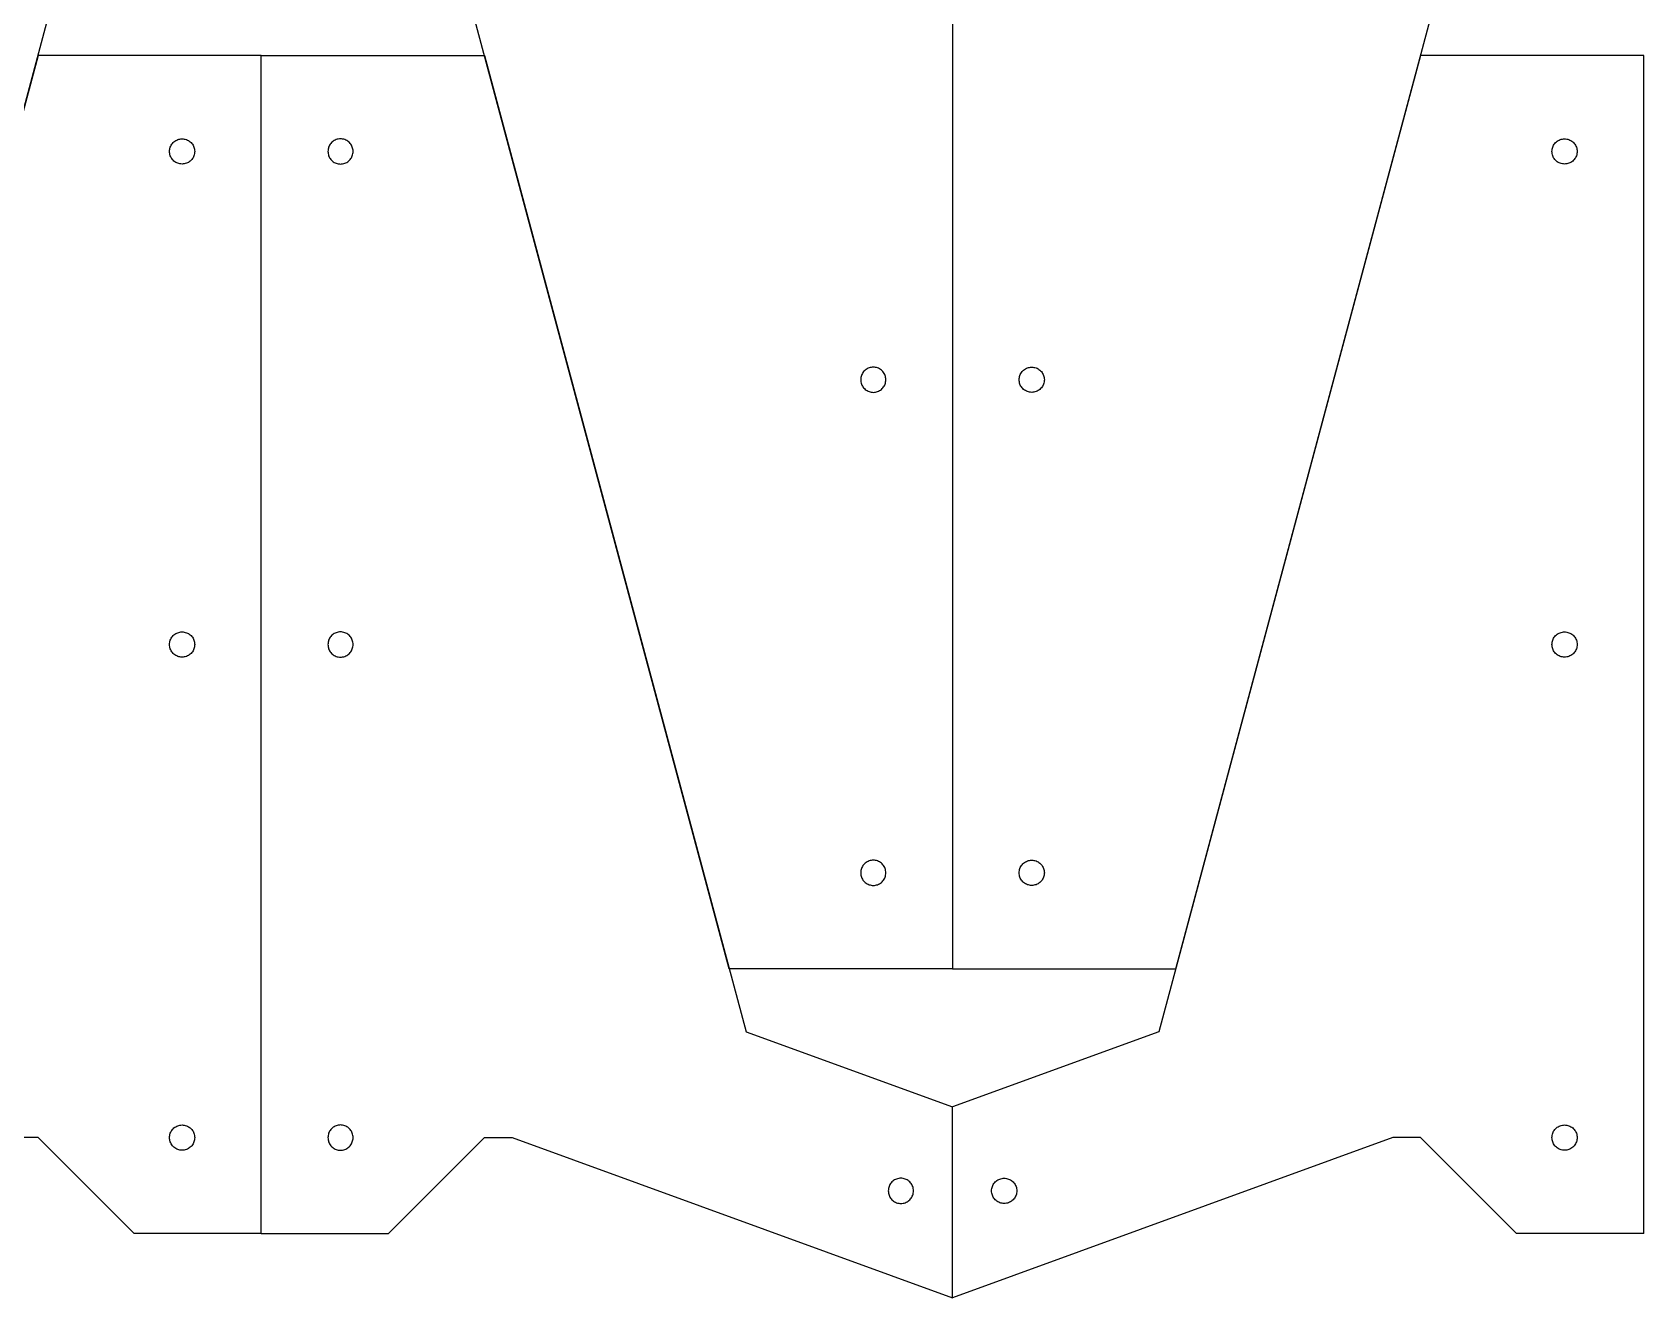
# Model space of a CAD drawing. Extents: x 0 to 768, y 0 to 485.
# Drawn here: x 384.3 to 720, y 0 to 263.7 of the extents above; entities that cross this region are included whole.
import ezdxf

# ---------------------------------------------------------------- set-up
doc = ezdxf.new("R2010")
doc.units = 0
doc.layers.add('Layer_1', color=7, linetype='CONTINUOUS')

msp = doc.modelspace()

# ---------------------------------------------------------------- linework, layer by layer
at = {"layer": 'Layer_1', "color": 7}
for p, q in [((575.999977, 314.05319), (575.999977, 68.553189)), ((575.999977, 314.05319), (575.999977, 68.553189)), ((334.499989, 68.553189), (389.015579, 272.008144)), ((529.499977, 68.553189), (474.984386, 272.008144)), ((622.499977, 68.553189), (677.015568, 272.008144)), ((385.499988, 258.879406), (330.984397, 55.424451)), ((431.999988, 258.879406), (385.499988, 258.879406)), ((431.999977, 13.379405), (431.999977, 258.879406)), ((431.999977, 258.879406), (478.499977, 258.879406)), ((431.999988, 13.379405), (431.999988, 258.879406)), ((478.499977, 258.879406), (533.015568, 55.424451)), ((673.499977, 258.879406), (618.984386, 55.424451)), ((719.999977, 258.879406), (673.499977, 258.879406)), ((719.999977, 13.379405), (719.999977, 258.879406)), ((418.124987, 238.879405), (418.124987, 238.879405)), ((445.874978, 238.879405), (445.874978, 238.879405)), ((706.124976, 238.879405), (706.124976, 238.879405)), ((562.124976, 191.303189), (562.124976, 191.303189)), ((589.874978, 191.303189), (589.874978, 191.303189)), ((418.124987, 136.129406), (418.124987, 136.129406)), ((445.874978, 136.129406), (445.874978, 136.129406)), ((706.124976, 136.129406), (706.124976, 136.129406)), ((562.124976, 88.55319), (562.124976, 88.55319)), ((589.874978, 88.55319), (589.874978, 88.55319)), ((575.999977, 68.553189), (529.499977, 68.553189)), ((575.999977, 68.553189), (622.499977, 68.553189)), ((533.015568, 55.424451), (575.999977, 39.779406)), ((618.984386, 55.424451), (575.999977, 39.779406)), ((575.999977, 0), (575.999977, 39.779406)), ((575.999977, 0), (575.999977, 39.779406)), ((385.499988, 33.379407), (379.709149, 33.379407)), ((405.499988, 13.379405), (385.499988, 33.379407)), ((418.124987, 33.379407), (418.124987, 33.379407)), ((445.874978, 33.379407), (445.874978, 33.379407)), ((458.499978, 13.379405), (478.499977, 33.379407)), ((478.499977, 33.379407), (484.290816, 33.379407)), ((484.290816, 33.379407), (575.999977, 0)), ((667.709138, 33.379407), (575.999977, 0)), ((673.499977, 33.379407), (667.709138, 33.379407)), ((693.499976, 13.379405), (673.499977, 33.379407)), ((706.124976, 33.379407), (706.124976, 33.379407)), ((562.609184, 22.279407), (562.609183, 22.279407)), ((589.39077, 22.279407), (589.390771, 22.279407)), ((431.999988, 13.379405), (405.499988, 13.379405)), ((431.999977, 13.379405), (458.499978, 13.379405)), ((719.999977, 13.379405), (693.499976, 13.379405))]:
    msp.add_line(p, q, dxfattribs=at)
for points, knots in [([(418.124987, 238.879405), (418.093624, 239.186306), (418.031346, 239.795716), (417.548172, 240.601061), (416.840721, 241.199812), (415.964678, 241.517372), (415.035097, 241.517372), (414.16028, 241.199813), (413.447931, 240.60106), (412.982959, 239.795716), (412.820613, 238.879406), (412.982959, 237.963095), (413.447932, 237.157752), (414.16028, 236.558997), (415.035097, 236.241441), (415.964678, 236.241441), (416.840722, 236.558998), (417.548171, 237.157751), (418.031346, 237.963095), (418.093624, 238.572505), (418.124987, 238.879405)], [0, 0, 0, 0, 0.916031, 1.818952, 2.734983, 3.651013, 4.553934, 5.469966, 6.385996, 7.288917, 8.204948, 9.120979, 10.0239, 10.939931, 11.855962, 12.758883, 13.674912, 14.590944, 15.493865, 16.409895, 16.409895, 16.409895, 16.409895]), ([(445.874978, 238.879405), (445.906342, 239.186306), (445.968619, 239.795716), (446.451793, 240.601061), (447.159245, 241.199812), (448.035287, 241.517372), (448.964868, 241.517372), (449.839685, 241.199813), (450.552034, 240.60106), (451.017006, 239.795716), (451.179352, 238.879406), (451.017007, 237.963095), (450.552034, 237.157752), (449.839686, 236.558997), (448.964868, 236.241441), (448.035288, 236.241441), (447.159244, 236.558998), (446.451794, 237.157751), (445.968619, 237.963095), (445.906341, 238.572505), (445.874978, 238.879405)], [0, 0, 0, 0, 0.916031, 1.818952, 2.734983, 3.651013, 4.553934, 5.469966, 6.385996, 7.288917, 8.204948, 9.120979, 10.0239, 10.939931, 11.855962, 12.758883, 13.674912, 14.590944, 15.493865, 16.409895, 16.409895, 16.409895, 16.409895]), ([(706.124976, 238.879405), (706.093612, 239.186306), (706.031334, 239.795716), (705.54816, 240.601061), (704.840709, 241.199812), (703.964667, 241.517372), (703.035085, 241.517372), (702.160269, 241.199813), (701.44792, 240.60106), (700.982947, 239.795716), (700.820602, 238.879406), (700.982947, 237.963095), (701.44792, 237.157752), (702.160268, 236.558997), (703.035086, 236.241441), (703.964666, 236.241441), (704.84071, 236.558998), (705.54816, 237.157751), (706.031335, 237.963095), (706.093612, 238.572505), (706.124976, 238.879405)], [0, 0, 0, 0, 0.916031, 1.818952, 2.734983, 3.651013, 4.553934, 5.469966, 6.385996, 7.288917, 8.204948, 9.120979, 10.0239, 10.939931, 11.855962, 12.758883, 13.674912, 14.590944, 15.493865, 16.409895, 16.409895, 16.409895, 16.409895]), ([(562.124976, 191.303189), (562.093612, 190.996288), (562.031335, 190.386879), (561.54816, 189.581534), (560.84071, 188.982782), (559.964667, 188.665222), (559.035086, 188.665223), (558.160269, 188.982781), (557.44792, 189.581535), (556.982947, 190.386878), (556.820602, 191.303189), (556.982948, 192.2195), (557.44792, 193.024844), (558.160269, 193.623596), (559.035085, 193.941155), (559.964667, 193.941156), (560.840709, 193.623595), (561.548161, 193.024845), (562.031335, 192.219499), (562.093612, 191.61009), (562.124976, 191.303189)], [0, 0, 0, 0, 0.91603, 1.818951, 2.734983, 3.651013, 4.553934, 5.469966, 6.385996, 7.288917, 8.204948, 9.120979, 10.0239, 10.93993, 11.855962, 12.758883, 13.674913, 14.590944, 15.493865, 16.409896, 16.409896, 16.409896, 16.409896]), ([(589.874978, 191.303189), (589.906341, 190.996288), (589.968619, 190.386879), (590.451794, 189.581534), (591.159244, 188.982782), (592.035287, 188.665222), (592.964868, 188.665223), (593.839685, 188.982781), (594.552033, 189.581535), (595.017006, 190.386878), (595.179352, 191.303189), (595.017006, 192.2195), (594.552034, 193.024844), (593.839685, 193.623596), (592.964868, 193.941155), (592.035287, 193.941156), (591.159244, 193.623595), (590.451793, 193.024845), (589.968619, 192.219499), (589.906341, 191.61009), (589.874978, 191.303189)], [0, 0, 0, 0, 0.91603, 1.818951, 2.734983, 3.651013, 4.553934, 5.469966, 6.385996, 7.288917, 8.204948, 9.120979, 10.0239, 10.93993, 11.855962, 12.758883, 13.674913, 14.590944, 15.493865, 16.409896, 16.409896, 16.409896, 16.409896]), ([(418.124987, 136.129406), (418.093624, 136.436307), (418.031346, 137.045716), (417.548171, 137.851061), (416.840721, 138.449813), (415.964678, 138.767373), (415.035097, 138.767372), (414.16028, 138.449814), (413.447932, 137.85106), (412.982959, 137.045717), (412.820613, 136.129406), (412.982959, 135.213095), (413.447931, 134.407751), (414.16028, 133.808999), (415.035097, 133.49144), (415.964678, 133.49144), (416.840721, 133.809), (417.548172, 134.40775), (418.031346, 135.213096), (418.093624, 135.822505), (418.124987, 136.129406)], [0, 0, 0, 0, 0.91603, 1.818951, 2.734983, 3.651013, 4.553934, 5.469966, 6.385996, 7.288917, 8.204948, 9.120979, 10.0239, 10.93993, 11.855962, 12.758883, 13.674913, 14.590944, 15.493865, 16.409896, 16.409896, 16.409896, 16.409896]), ([(445.874978, 136.129406), (445.906342, 136.436307), (445.968619, 137.045716), (446.451794, 137.851061), (447.159244, 138.449813), (448.035287, 138.767373), (448.964868, 138.767372), (449.839685, 138.449814), (450.552034, 137.85106), (451.017006, 137.045717), (451.179352, 136.129406), (451.017006, 135.213095), (450.552034, 134.407751), (449.839685, 133.808999), (448.964868, 133.49144), (448.035287, 133.49144), (447.159245, 133.809), (446.451793, 134.40775), (445.968619, 135.213096), (445.906342, 135.822505), (445.874978, 136.129406)], [0, 0, 0, 0, 0.91603, 1.818951, 2.734983, 3.651013, 4.553934, 5.469966, 6.385996, 7.288917, 8.204948, 9.120979, 10.0239, 10.93993, 11.855962, 12.758883, 13.674913, 14.590944, 15.493865, 16.409896, 16.409896, 16.409896, 16.409896]), ([(706.124976, 136.129406), (706.093612, 136.436307), (706.031335, 137.045716), (705.54816, 137.851061), (704.84071, 138.449813), (703.964667, 138.767373), (703.035085, 138.767372), (702.160268, 138.449814), (701.44792, 137.85106), (700.982947, 137.045717), (700.820602, 136.129406), (700.982947, 135.213095), (701.44792, 134.407751), (702.160269, 133.808999), (703.035085, 133.49144), (703.964667, 133.49144), (704.840709, 133.809), (705.54816, 134.40775), (706.031334, 135.213096), (706.093612, 135.822505), (706.124976, 136.129406)], [0, 0, 0, 0, 0.91603, 1.818951, 2.734983, 3.651013, 4.553934, 5.469966, 6.385996, 7.288917, 8.204948, 9.120979, 10.0239, 10.93993, 11.855962, 12.758883, 13.674913, 14.590944, 15.493865, 16.409896, 16.409896, 16.409896, 16.409896]), ([(562.124976, 88.55319), (562.093612, 88.246289), (562.031335, 87.636879), (561.548161, 86.831534), (560.840709, 86.232783), (559.964667, 85.915223), (559.035085, 85.915224), (558.160269, 86.232782), (557.44792, 86.831535), (556.982948, 87.636879), (556.820602, 88.553189), (556.982947, 89.4695), (557.44792, 90.274844), (558.160268, 90.873598), (559.035086, 91.191154), (559.964666, 91.191154), (560.84071, 90.873597), (561.54816, 90.274844), (562.031335, 89.4695), (562.093612, 88.860091), (562.124976, 88.55319)], [0, 0, 0, 0, 0.916031, 1.818952, 2.734983, 3.651013, 4.553934, 5.469966, 6.385996, 7.288917, 8.204948, 9.120979, 10.0239, 10.939931, 11.855962, 12.758883, 13.674912, 14.590944, 15.493865, 16.409895, 16.409895, 16.409895, 16.409895]), ([(589.874978, 88.55319), (589.906341, 88.246289), (589.968619, 87.636879), (590.451793, 86.831534), (591.159244, 86.232783), (592.035287, 85.915223), (592.964868, 85.915224), (593.839685, 86.232782), (594.552034, 86.831535), (595.017006, 87.636879), (595.179352, 88.553189), (595.017006, 89.4695), (594.552033, 90.274844), (593.839686, 90.873598), (592.964868, 91.191154), (592.035287, 91.191154), (591.159244, 90.873597), (590.451794, 90.274844), (589.968619, 89.4695), (589.906341, 88.860091), (589.874978, 88.55319)], [0, 0, 0, 0, 0.916031, 1.818952, 2.734983, 3.651013, 4.553934, 5.469966, 6.385996, 7.288917, 8.204948, 9.120979, 10.0239, 10.939931, 11.855962, 12.758883, 13.674912, 14.590944, 15.493865, 16.409895, 16.409895, 16.409895, 16.409895]), ([(418.124987, 33.379407), (418.093624, 33.686308), (418.031346, 34.295717), (417.548172, 35.101061), (416.840721, 35.699811), (415.964678, 36.017371), (415.035097, 36.017371), (414.160281, 35.699812), (413.447931, 35.10106), (412.982959, 34.295717), (412.820613, 33.379406), (412.982959, 32.463096), (413.447931, 31.657751), (414.160281, 31.059), (415.035097, 30.741441), (415.964678, 30.74144), (416.840721, 31.059001), (417.548172, 31.657751), (418.031346, 32.463096), (418.093624, 33.072506), (418.124987, 33.379407)], [0, 0, 0, 0, 0.91603, 1.81895, 2.734981, 3.651011, 4.553932, 5.469964, 6.385993, 7.288913, 8.204944, 9.120976, 10.023897, 10.939927, 11.855958, 12.758879, 13.674909, 14.59094, 15.493861, 16.409893, 16.409893, 16.409893, 16.409893]), ([(445.874978, 33.379407), (445.906341, 33.686308), (445.968619, 34.295717), (446.451794, 35.101061), (447.159245, 35.699811), (448.035287, 36.017371), (448.964868, 36.017371), (449.839685, 35.699812), (450.552034, 35.10106), (451.017007, 34.295717), (451.179352, 33.379406), (451.017007, 32.463096), (450.552034, 31.657751), (449.839685, 31.059), (448.964868, 30.741441), (448.035287, 30.74144), (447.159245, 31.059001), (446.451793, 31.657751), (445.968619, 32.463096), (445.906341, 33.072506), (445.874978, 33.379407)], [0, 0, 0, 0, 0.91603, 1.81895, 2.734981, 3.651011, 4.553932, 5.469964, 6.385993, 7.288913, 8.204944, 9.120976, 10.023897, 10.939927, 11.855958, 12.758879, 13.674909, 14.59094, 15.493861, 16.409893, 16.409893, 16.409893, 16.409893]), ([(706.124976, 33.379407), (706.093612, 33.686308), (706.031335, 34.295717), (705.54816, 35.101061), (704.840709, 35.699811), (703.964667, 36.017371), (703.035085, 36.017371), (702.160269, 35.699812), (701.44792, 35.10106), (700.982947, 34.295717), (700.820602, 33.379406), (700.982947, 32.463096), (701.44792, 31.657751), (702.160269, 31.059), (703.035085, 30.741441), (703.964667, 30.74144), (704.840709, 31.059001), (705.54816, 31.657751), (706.031335, 32.463096), (706.093612, 33.072506), (706.124976, 33.379407)], [0, 0, 0, 0, 0.91603, 1.81895, 2.734981, 3.651011, 4.553932, 5.469964, 6.385993, 7.288913, 8.204944, 9.120976, 10.023897, 10.939927, 11.855958, 12.758879, 13.674909, 14.59094, 15.493861, 16.409893, 16.409893, 16.409893, 16.409893]), ([(562.609184, 22.279407), (562.640547, 22.586308), (562.702825, 23.195717), (563.186, 24.001061), (563.893449, 24.599814), (564.769494, 24.917371), (565.699074, 24.917371), (566.573892, 24.599815), (567.28624, 24.001061), (567.751213, 23.195717), (567.913557, 22.279406), (567.751212, 21.363096), (567.28624, 20.557751), (566.57389, 19.959), (565.699074, 19.64144), (564.769493, 19.64144), (563.89345, 19.959), (563.186, 20.557751), (562.702825, 21.363096), (562.640547, 21.972506), (562.609184, 22.279407)], [0, 0, 0, 0, 0.91603, 1.818951, 2.734983, 3.651013, 4.553934, 5.469965, 6.385995, 7.288916, 8.204947, 9.120978, 10.023899, 10.93993, 11.85596, 12.758881, 13.674912, 14.590942, 15.493864, 16.409895, 16.409895, 16.409895, 16.409895]), ([(589.39077, 22.279407), (589.359407, 22.586308), (589.297129, 23.195717), (588.813954, 24.001061), (588.106504, 24.599814), (587.23046, 24.917371), (586.30088, 24.917371), (585.426062, 24.599815), (584.713714, 24.001061), (584.248741, 23.195717), (584.086397, 22.279406), (584.248742, 21.363096), (584.713714, 20.557751), (585.426064, 19.959), (586.300879, 19.64144), (587.230461, 19.64144), (588.106503, 19.959), (588.813954, 20.557751), (589.297129, 21.363096), (589.359407, 21.972506), (589.39077, 22.279407)], [0, 0, 0, 0, 0.91603, 1.818951, 2.734983, 3.651013, 4.553934, 5.469965, 6.385995, 7.288916, 8.204947, 9.120978, 10.023899, 10.93993, 11.85596, 12.758881, 13.674912, 14.590942, 15.493864, 16.409895, 16.409895, 16.409895, 16.409895])]:
    msp.add_open_spline(points, degree=3, knots=knots, dxfattribs=at)

doc.saveas('drawing.dxf')
